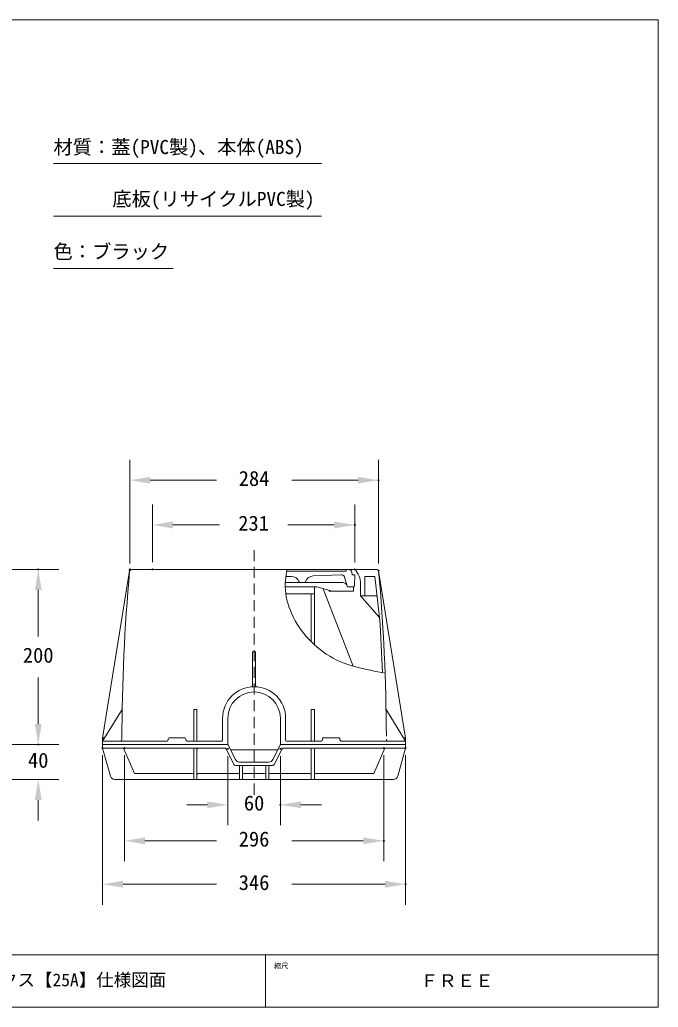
# Model space of a CAD drawing. Units: millimetres, scale not verified. Extents: x -769 to 847, y -607 to 521.
# Drawn here: x 118 to 847, y -607 to 521 of the extents above; entities that cross this region are included whole.
import ezdxf
from ezdxf.enums import TextEntityAlignment as Align

# ---------------------------------------------------------------- set-up
doc = ezdxf.new("R2010")
doc.units = ezdxf.units.MM
doc.header["$LTSCALE"] = 2
doc.header["$PDMODE"] = 32
doc.header["$PDSIZE"] = 1
doc.linetypes.add('USER1', pattern=[9.525, 6.35, -3.175])
for name, color, linetype, lineweight in [('0-0_0', 7, 'Continuous', 18), ('F-2_補助線', 4, 'USER1', 18), ('F-5_文字', 7, 'Continuous', 9)]:
    doc.layers.add(name, color=color, linetype=linetype, lineweight=lineweight)
doc.layers.add('0-A_DEFPOINTS', color=7, linetype='Continuous')
doc.styles.add('ＭＳ ゴシック', font='')
doc.styles.get('ＭＳ ゴシック').set_extended_font_data('MS Gothic')

# ---------------------------------------------------------------- blocks, each defined once
blk = doc.blocks.new('D18')
at = {"layer": '0-A_DEFPOINTS'}
for p in [(516.546, -1460.628), (623.192, -1460.628), (516.546, -1500.628)]:
    blk.add_point(p, dxfattribs=at)
at = {"layer": 'F-5_文字'}
for p, q in [((623.192, -1437.228), (623.192, -1413.828)), ((524.671, -1460.628), (646.592, -1460.628)), ((524.671, -1500.628), (646.592, -1500.628)), ((623.192, -1524.028), (623.192, -1547.428))]:
    blk.add_line(p, q, dxfattribs=at)
for points in [[(619.292, -1437.228), (627.092, -1437.228), (623.192, -1460.628)], [(619.292, -1524.028), (627.092, -1524.028), (623.192, -1500.628)]]:
    blk.add_solid(points, dxfattribs=at)
at = {"layer": 'F-5_文字', "style": 'ＭＳ ゴシック'}
blk.add_text('40', height=17.16, dxfattribs=at).set_placement((611.492, -1492.328), align=Align.BOTTOM_LEFT)
blk = doc.blocks.new('D19')
at = {"layer": '0-A_DEFPOINTS'}
for p in [(476.317, -1260.628), (623.192, -1260.628), (516.546, -1460.628)]:
    blk.add_point(p, dxfattribs=at)
at = {"layer": 'F-5_文字'}
for p, q in [((484.442, -1260.628), (646.592, -1260.628)), ((623.192, -1284.028), (623.192, -1337.228)), ((623.192, -1437.228), (623.192, -1384.028)), ((524.671, -1460.628), (646.592, -1460.628))]:
    blk.add_line(p, q, dxfattribs=at)
for points in [[(619.292, -1284.028), (627.092, -1284.028), (623.192, -1260.628)], [(619.292, -1437.228), (627.092, -1437.228), (623.192, -1460.628)]]:
    blk.add_solid(points, dxfattribs=at)
at = {"layer": 'F-5_文字', "style": 'ＭＳ ゴシック'}
blk.add_text('200', height=17.16, dxfattribs=at).set_placement((605.642, -1372.328), align=Align.BOTTOM_LEFT)
blk = doc.blocks.new('D20')
at = {"layer": '0-A_DEFPOINTS'}
for p in [(1011.653, -1158.713), (727.653, -1261.818), (1011.653, -1261.818)]:
    blk.add_point(p, dxfattribs=at)
at = {"layer": 'F-5_文字'}
for p, q in [((727.653, -1253.693), (727.653, -1135.313)), ((1011.653, -1253.693), (1011.653, -1135.313)), ((751.053, -1158.713), (826.753, -1158.713)), ((988.253, -1158.713), (912.553, -1158.713))]:
    blk.add_line(p, q, dxfattribs=at)
for points in [[(751.053, -1154.813), (751.053, -1162.613), (727.653, -1158.713)], [(988.253, -1154.813), (988.253, -1162.613), (1011.653, -1158.713)]]:
    blk.add_solid(points, dxfattribs=at)
at = {"layer": 'F-5_文字', "style": 'ＭＳ ゴシック'}
blk.add_text('284', height=17.16, dxfattribs=at).set_placement((852.103, -1170.413), align=Align.BOTTOM_LEFT)
blk = doc.blocks.new('D21')
at = {"layer": '0-A_DEFPOINTS'}
for p in [(984.581, -1209.837), (753.581, -1260.628), (984.581, -1260.628)]:
    blk.add_point(p, dxfattribs=at)
at = {"layer": 'F-5_文字'}
for p, q in [((753.581, -1252.503), (753.581, -1186.437)), ((984.581, -1252.503), (984.581, -1186.437)), ((776.981, -1209.837), (830.081, -1209.837)), ((961.181, -1209.837), (908.081, -1209.837))]:
    blk.add_line(p, q, dxfattribs=at)
for points in [[(776.981, -1205.937), (776.981, -1213.737), (753.581, -1209.837)], [(961.181, -1205.937), (961.181, -1213.737), (984.581, -1209.837)]]:
    blk.add_solid(points, dxfattribs=at)
at = {"layer": 'F-5_文字', "style": 'ＭＳ ゴシック'}
blk.add_text('231', height=17.16, dxfattribs=at).set_placement((851.531, -1221.537), align=Align.BOTTOM_LEFT)
blk = doc.blocks.new('D23')
at = {"layer": '0-A_DEFPOINTS'}
for p in [(696.653, -1464.628), (1042.653, -1464.628), (1042.653, -1620.257)]:
    blk.add_point(p, dxfattribs=at)
at = {"layer": 'F-5_文字'}
for p, q in [((696.653, -1472.753), (696.653, -1643.657)), ((1042.653, -1472.753), (1042.653, -1643.657)), ((720.053, -1620.257), (826.753, -1620.257)), ((1019.253, -1620.257), (912.553, -1620.257))]:
    blk.add_line(p, q, dxfattribs=at)
for points in [[(720.053, -1616.357), (720.053, -1624.157), (696.653, -1620.257)], [(1019.253, -1616.357), (1019.253, -1624.157), (1042.653, -1620.257)]]:
    blk.add_solid(points, dxfattribs=at)
at = {"layer": 'F-5_文字', "style": 'ＭＳ ゴシック'}
blk.add_text('346', height=17.16, dxfattribs=at).set_placement((852.103, -1631.957), align=Align.BOTTOM_LEFT)
blk = doc.blocks.new('D24')
at = {"layer": '0-A_DEFPOINTS'}
for p in [(721.653, -1464.628), (1017.653, -1464.628), (1017.653, -1570.628)]:
    blk.add_point(p, dxfattribs=at)
at = {"layer": 'F-5_文字'}
for p, q in [((721.653, -1472.753), (721.653, -1594.028)), ((1017.653, -1472.753), (1017.653, -1594.028)), ((745.053, -1570.628), (826.753, -1570.628)), ((994.253, -1570.628), (912.553, -1570.628))]:
    blk.add_line(p, q, dxfattribs=at)
for points in [[(745.053, -1566.728), (745.053, -1574.528), (721.653, -1570.628)], [(994.253, -1566.728), (994.253, -1574.528), (1017.653, -1570.628)]]:
    blk.add_solid(points, dxfattribs=at)
at = {"layer": 'F-5_文字', "style": 'ＭＳ ゴシック'}
blk.add_text('296', height=17.16, dxfattribs=at).set_placement((852.103, -1582.328), align=Align.BOTTOM_LEFT)
blk = doc.blocks.new('D25')
at = {"layer": '0-A_DEFPOINTS'}
for p in [(839.653, -1465.628), (899.653, -1465.628), (899.653, -1529.503)]:
    blk.add_point(p, dxfattribs=at)
at = {"layer": 'F-5_文字'}
for p, q in [((839.653, -1473.753), (839.653, -1552.903)), ((899.653, -1473.753), (899.653, -1552.903)), ((816.253, -1529.503), (792.853, -1529.503)), ((923.053, -1529.503), (946.453, -1529.503))]:
    blk.add_line(p, q, dxfattribs=at)
for points in [[(816.253, -1525.603), (816.253, -1533.403), (839.653, -1529.503)], [(923.053, -1525.603), (923.053, -1533.403), (899.653, -1529.503)]]:
    blk.add_solid(points, dxfattribs=at)
at = {"layer": 'F-5_文字', "style": 'ＭＳ ゴシック'}
blk.add_text('60', height=17.16, dxfattribs=at).set_placement((857.953, -1541.203), align=Align.BOTTOM_LEFT)

msp = doc.modelspace()

# ---------------------------------------------------------------- linework, layer by layer
at = {"layer": '0-0_0'}
for p, q in [((212.938, -299.552), (243.786, -108.313)), ((245.76, -106.631), (526.103, -106.631)), ((422.928, -108.631), (490.932, -108.631)), ((485.283, -112.764), (453.311, -114.11)), ((490.932, -106.631), (490.932, -108.631)), ((497.489, -109.974), (497.932, -112.631)), ((558.925, -299.552), (528.078, -108.313)), ((421.568, -121.631), (487.232, -121.631)), ((422.18, -114.631), (428.338, -114.631)), ((437.529, -120.692), (437.672, -121.025)), ((444.491, -120.279), (444.187, -121.013)), ((492.225, -125.906), (489.298, -115.661)), ((507.432, -123.131), (507.432, -136.631)), ((512.432, -114.631), (523.638, -114.631)), ((512.432, -114.631), (512.432, -136.631)), ((523.638, -114.631), (529.197, -161.631)), ((421.498, -126.631), (457.432, -126.631)), ((422.123, -134.631), (454.682, -134.631)), ((454.682, -126.631), (454.682, -192.689)), ((474.932, -131.631), (457.432, -126.631)), ((464.744, -128.72), (499.164, -217.228)), ((471.432, -130.631), (471.432, -131.631)), ((471.432, -131.631), (499.432, -131.631)), ((493.186, -126.631), (499.467, -126.631)), ((499.432, -126.631), (499.432, -131.631)), ((451.182, -135.631), (451.182, -189.345)), ((507.432, -136.631), (529.197, -161.631)), ((507.432, -136.631), (526.103, -136.631)), ((384.182, -200.631), (387.682, -200.631)), ((384.182, -200.631), (384.182, -239.272)), ((387.682, -200.631), (387.682, -239.272)), ((212.932, -302.631), (235.293, -266.631)), ((317.182, -266.631), (317.182, -301.631)), ((317.182, -266.631), (320.682, -266.631)), ((320.682, -266.631), (320.682, -301.631)), ((451.182, -266.631), (451.182, -301.631)), ((454.682, -266.631), (451.182, -266.631)), ((454.682, -266.631), (454.682, -301.631)), ((558.932, -302.631), (536.57, -266.631)), ((349.932, -276.631), (349.932, -301.631)), ((355.932, -276.631), (355.932, -306.631)), ((415.932, -276.631), (415.932, -306.631)), ((421.932, -276.631), (421.932, -301.631)), ((212.932, -299.631), (212.932, -306.631)), ((212.932, -302.631), (286.432, -302.631)), ((215.106, -299.131), (213.432, -299.131)), ((287.932, -300.131), (287.932, -301.131)), ((288.932, -299.131), (306.932, -299.131)), ((307.932, -300.131), (307.932, -301.131)), ((309.432, -302.631), (348.932, -302.631)), ((462.432, -302.631), (422.932, -302.631)), ((463.932, -300.131), (463.932, -301.131)), ((482.932, -299.131), (464.932, -299.131)), ((483.932, -300.131), (483.932, -301.131)), ((558.932, -302.631), (485.432, -302.631)), ((556.758, -299.131), (558.432, -299.131)), ((558.932, -299.631), (558.932, -306.631)), ((212.932, -306.631), (355.932, -306.631)), ((352.224, -310.631), (212.932, -310.631)), ((236.665, -310.631), (249.232, -339.631)), ((317.182, -312.131), (317.182, -346.631)), ((320.682, -312.131), (320.682, -346.631)), ((354.012, -311.737), (362.907, -329.526)), ((355.932, -306.631), (364.55, -323.867)), ((358.932, -312.631), (412.932, -312.631)), ((415.932, -306.631), (407.314, -323.867)), ((417.851, -311.737), (408.957, -329.526)), ((558.932, -306.631), (415.932, -306.631)), ((419.64, -310.631), (558.932, -310.631)), ((451.182, -312.131), (451.182, -346.631)), ((454.682, -312.131), (454.682, -346.631)), ((535.198, -310.631), (522.632, -339.631)), ((369.022, -326.631), (402.842, -326.631)), ((364.696, -330.631), (407.168, -330.631)), ((369.182, -332.131), (369.182, -346.631)), ((372.682, -332.131), (372.682, -346.631)), ((399.182, -332.131), (399.182, -346.631)), ((402.682, -332.131), (402.682, -346.631)), ((226.732, -346.631), (545.131, -346.631)), ((315.682, -339.631), (249.232, -339.631)), ((367.682, -339.631), (322.182, -339.631)), ((397.682, -339.631), (374.182, -339.631)), ((404.182, -339.631), (449.682, -339.631)), ((456.182, -339.631), (522.632, -339.631)), ((-768.698, -546.749), (847.302, -546.749)), ((398.97, -546.749), (398.97, -606.749))]:
    msp.add_line(p, q, dxfattribs=at)
msp.add_lwpolyline([(-768.698, -606.749), (847.302, -606.749), (847.302, 521.251), (-768.698, 521.251)], close=True, dxfattribs=at)
for points in [[(497.932, -112.631), (500.932, -112.631), (500.466, -125.667)], [(212.932, -306.631), (212.932, -310.631), (221.915, -342.969)], [(558.932, -306.631), (558.932, -310.631), (549.949, -342.969)]]:
    msp.add_lwpolyline(points, dxfattribs=at)
for centre, radius, start, end in [((2464.932, -306.779), 2230, 174.89765, 179.84219), ((245.76, -108.631), 2, 90, 174.89765), ((626.443, -137.06), 205.49, 171.48442, 174.91984), ((485.451, -116.76), 4, 15.9454, 92.41103), ((493.543, -110.631), 4, 9.46232, 90), ((483.432, -123.131), 24, 0, 43.43254), ((526.103, -108.631), 2, 5.10235, 90), ((-1693.068, -306.779), 2230, 0.24765, 5.10235), ((492.214, -125.127), 70.732, 174.91984, 199.48266), ((428.338, -124.631), 10, 23.19859, 90), ((438.591, -120.631), 1, 203.19859, 270), ((443.263, -120.631), 1, 270, 337.52791), ((453.732, -124.101), 10, 92.41103, 157.52791), ((487.232, -126.631), 5, 15.9454, 90), ((450.182, -135.631), 1, 0, 90), ((493.186, -125.631), 1, 195.9454, 270), ((499.467, -125.631), 1, 270, 357.95459), ((521.104, -114.906), 101.377, 199.48266, 199.80455), ((528.041, -112.408), 108.749, 199.80455, 236.72271), ((-1693.068, -306.779), 2227, 2.11358, 3.73697), ((527.759, -112.837), 108.237, 236.72271, 256.17149), ((651.211, 388.69), 624.735, 256.17149, 259.32066), ((385.932, -276.631), 36, 0, 180), ((385.932, -276.631), 30, 0, 180), ((382.682, -239.272), 1.5, 274.97187, 0), ((389.182, -239.272), 1.5, 180, 265.02813), ((213.432, -299.631), 0.5, 90, 180), ((232.94, -300.631), 2, 270, 359.84219), ((286.432, -301.131), 1.5, 270, 0), ((288.932, -300.131), 1, 90, 180), ((306.932, -300.131), 1, 0, 90), ((309.432, -301.131), 1.5, 180, 270), ((316.182, -301.631), 1, 270, 0), ((321.682, -301.631), 1, 180, 270), ((348.932, -301.631), 1, 270, 0), ((422.932, -301.631), 1, 180, 270), ((450.182, -301.631), 1, 270, 0), ((455.682, -301.631), 1, 180, 270), ((462.432, -301.131), 1.5, 270, 0), ((464.932, -300.131), 1, 90, 180), ((482.932, -300.131), 1, 0, 90), ((485.432, -301.131), 1.5, 180, 270), ((538.923, -300.631), 2, 180.15781, 270), ((558.432, -299.631), 0.5, 0, 90), ((315.682, -312.131), 1.5, 0, 90), ((322.182, -312.131), 1.5, 90, 180), ((352.224, -312.631), 2, 26.56505, 90), ((419.64, -312.631), 2, 90, 153.43495), ((449.682, -312.131), 1.5, 0, 90), ((456.182, -312.131), 1.5, 90, 180), ((369.022, -321.631), 5, 206.56505, 270), ((402.842, -321.631), 5, 270, 333.43495), ((364.696, -328.631), 2, 206.56505, 270), ((367.682, -332.131), 1.5, 0, 90), ((374.182, -332.131), 1.5, 90, 180), ((397.682, -332.131), 1.5, 0, 90), ((404.182, -332.131), 1.5, 90, 180), ((407.168, -328.631), 2, 270, 333.43495), ((226.732, -341.631), 5, 195.52411, 270), ((315.682, -341.131), 1.5, 0, 90), ((322.182, -341.131), 1.5, 90, 180), ((367.682, -341.131), 1.5, 0, 90), ((374.182, -341.131), 1.5, 90, 180), ((397.682, -341.131), 1.5, 0, 90), ((404.182, -341.131), 1.5, 90, 180), ((449.682, -341.131), 1.5, 0, 90), ((456.182, -341.131), 1.5, 90, 180), ((545.131, -341.631), 5, 270, 344.47589)]:
    msp.add_arc(centre, radius, start, end, dxfattribs=at)
msp.add_point((243.932, -106.631), dxfattribs=at)
at = {"layer": 'F-2_補助線'}
msp.add_line((385.932, -84.572), (385.932, -369.619), dxfattribs=at)
at = {"layer": 'F-5_文字', "lineweight": 18}
for p, q in [((156.856, 357.077), (463.022, 357.077)), ((156.856, 297.027), (463.022, 297.027)), ((156.856, 236.977), (293.496, 236.977))]:
    msp.add_line(p, q, dxfattribs=at)

# ---------------------------------------------------------------- block references
at = {"layer": 'F-5_文字'}
for name in ['D20', 'D21', 'D19', 'D18', 'D23', 'D24', 'D25']:
    msp.add_blockref(name, (-483.721, 1153.997), dxfattribs=at)

# ---------------------------------------------------------------- texts
at = {"layer": '0-0_0', "style": 'ＭＳ ゴシック'}
for s, height, p in [('縮尺', 5.865, (408.685, -564.173)), ('電磁弁ボックス【25A】仕様図面', 14.66, (-4.2, -587.246))]:
    msp.add_text(s, height=height, dxfattribs=at).set_placement(p, align=Align.BOTTOM_LEFT)
at = {"layer": '0-0_0', "style": 'ＭＳ ゴシック', "width": 1.05}
msp.add_text('ＦＲＥＥ', height=14.66, dxfattribs=at).set_placement((575.404, -588.085), align=Align.BOTTOM_LEFT)
at = {"layer": 'F-5_文字', "style": 'ＭＳ ゴシック'}
for s, p in [('材質：蓋(PVC製)、本体(ABS)', (156.856, 362.957)), ('底板(リサイクルPVC製)', (224.062, 303.677)), ('色：ブラック', (156.856, 243.576))]:
    msp.add_text(s, height=16.13, dxfattribs=at).set_placement(p, align=Align.BOTTOM_LEFT)

doc.saveas('drawing.dxf')
